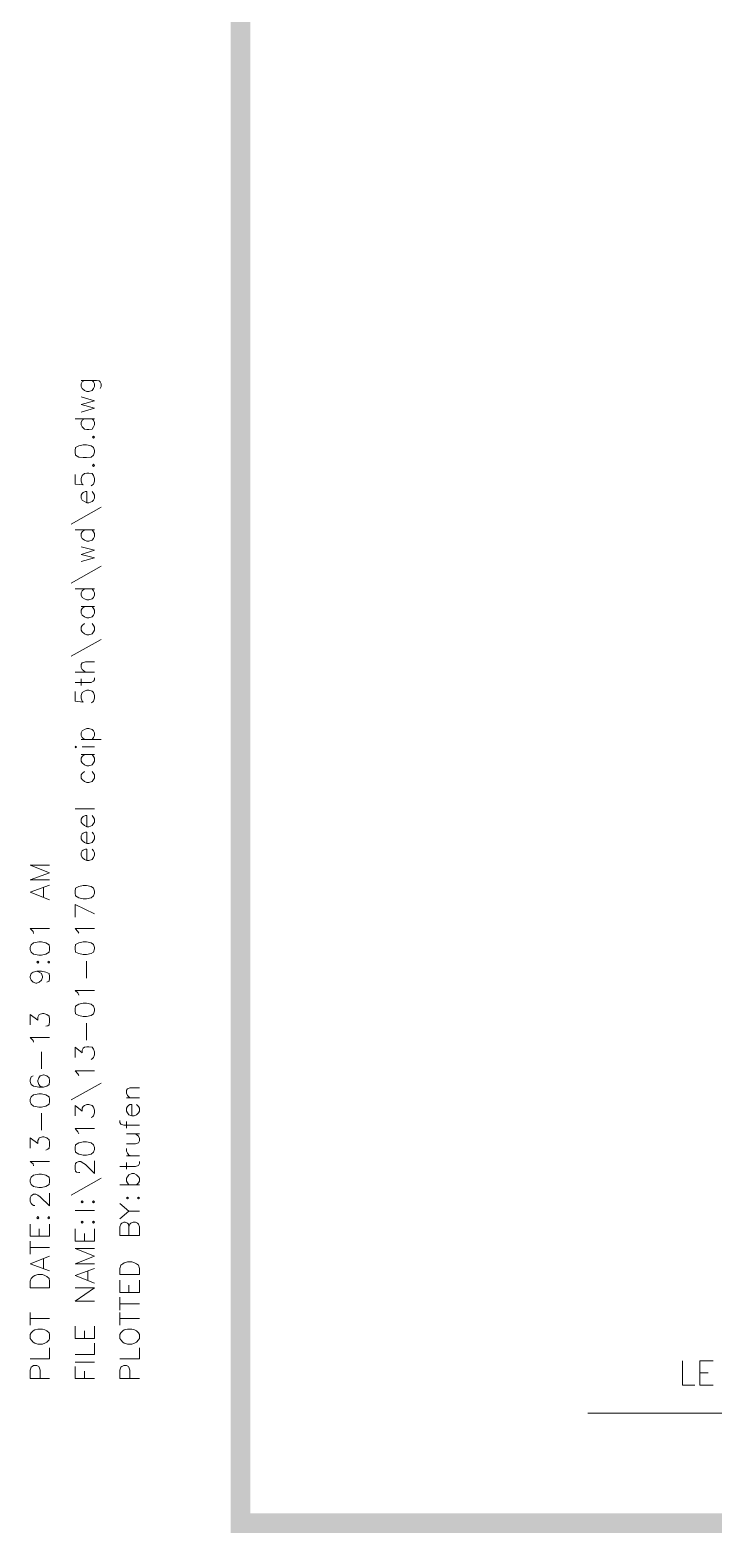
# Model space of a CAD drawing. Header units: inches. Extents: x 0.9 to 46, y 0.8 to 32.4.
# Drawn here: x 0.885 to 3.111, y 0.755 to 5.649 of the extents above; entities that cross this region are included whole.
import ezdxf

# ---------------------------------------------------------------- set-up
doc = ezdxf.new("R2010")
doc.units = ezdxf.units.IN
doc.header["$MEASUREMENT"] = 0
doc.layers.add('PDF_Geometry', color=7, linetype='Continuous')
doc.layers.add('PDF_Solid Fills', color=7, linetype='Continuous')

msp = doc.modelspace()

# ---------------------------------------------------------------- linework, layer by layer
at = {"layer": 'PDF_Geometry', "color": 9, "lineweight": 20, "true_color": 0xc0c0c0}
for points in [[(1.0517, 4.5082), (1.1016, 4.5082), (1.11, 4.5066), (1.1133, 4.5033), (1.1166, 4.4966), (1.1166, 4.4882), (1.1133, 4.4816)], [(1.0616, 4.5082), (1.055, 4.5033), (1.0517, 4.4966), (1.0517, 4.4882), (1.055, 4.4816), (1.0616, 4.4749), (1.07, 4.4716), (1.0766, 4.4716), (1.0867, 4.4749), (1.0916, 4.4816), (1.095, 4.4882), (1.095, 4.4966), (1.0916, 4.5033), (1.0867, 4.5082)], [(1.0517, 4.4049), (1.095, 4.4183), (1.0517, 4.4299), (1.095, 4.4416), (1.0517, 4.4549)], [(1.0317, 4.3833), (1.095, 4.3833)], [(1.0616, 4.3833), (1.055, 4.3783), (1.0517, 4.3716), (1.0517, 4.3633), (1.055, 4.3566), (1.0616, 4.3499), (1.07, 4.3482), (1.0766, 4.3482), (1.0867, 4.3499), (1.0916, 4.3566), (1.095, 4.3633), (1.095, 4.3716), (1.0916, 4.3783), (1.0867, 4.3833)], [(1.0317, 4.2016), (1.0317, 4.1699), (1.0583, 4.1683), (1.055, 4.1699), (1.0517, 4.1799), (1.0517, 4.1883), (1.055, 4.1982), (1.0616, 4.2049), (1.07, 4.2066), (1.0766, 4.2066), (1.0867, 4.2049), (1.0916, 4.1982), (1.095, 4.1883), (1.095, 4.1799), (1.0916, 4.1699), (1.0883, 4.1683), (1.0833, 4.1649)], [(1.07, 4.1099), (1.07, 4.1466), (1.065, 4.1466), (1.0583, 4.1432), (1.055, 4.1399), (1.0517, 4.1349), (1.0517, 4.1249), (1.055, 4.1183), (1.0616, 4.1133), (1.07, 4.1099), (1.0766, 4.1099), (1.0867, 4.1133), (1.0916, 4.1183), (1.095, 4.1249), (1.095, 4.1349), (1.0916, 4.1399), (1.0867, 4.1466)], [(1.0183, 4.0399), (1.1166, 4.0949)], [(1.0317, 4.0216), (1.095, 4.0216)], [(1.0616, 4.0216), (1.055, 4.0149), (1.0517, 4.0099), (1.0517, 3.9999), (1.055, 3.9933), (1.0616, 3.9883), (1.07, 3.9849), (1.0766, 3.9849), (1.0867, 3.9883), (1.0916, 3.9933), (1.095, 3.9999), (1.095, 4.0099), (1.0916, 4.0149), (1.0867, 4.0216)], [(1.0517, 3.9182), (1.095, 3.9299), (1.0517, 3.9416), (1.095, 3.9549), (1.0517, 3.9666)], [(1.0183, 3.8483), (1.1166, 3.9033)], [(1.0317, 3.8299), (1.095, 3.8299)], [(1.0616, 3.8299), (1.055, 3.8233), (1.0517, 3.8166), (1.0517, 3.8083), (1.055, 3.8016), (1.0616, 3.7966), (1.07, 3.7933), (1.0766, 3.7933), (1.0867, 3.7966), (1.0916, 3.8016), (1.095, 3.8083), (1.095, 3.8166), (1.0916, 3.8233), (1.0867, 3.8299)], [(1.0517, 3.7716), (1.095, 3.7716)], [(1.0616, 3.7716), (1.055, 3.7649), (1.0517, 3.7599), (1.0517, 3.7499), (1.055, 3.7433), (1.0616, 3.7383), (1.07, 3.7349), (1.0766, 3.7349), (1.0867, 3.7383), (1.0916, 3.7433), (1.095, 3.7499), (1.095, 3.7599), (1.0916, 3.7649), (1.0867, 3.7716)], [(1.0616, 3.7166), (1.055, 3.7099), (1.0517, 3.7049), (1.0517, 3.6949), (1.055, 3.6899), (1.0616, 3.6833), (1.07, 3.6799), (1.0766, 3.6799), (1.0867, 3.6833), (1.0916, 3.6899), (1.095, 3.6949), (1.095, 3.7049), (1.0916, 3.7099), (1.0867, 3.7166)], [(1.0183, 3.6099), (1.1166, 3.6649)], [(1.065, 3.5583), (1.055, 3.5666), (1.0517, 3.5733), (1.0517, 3.5833), (1.055, 3.5883), (1.065, 3.5916), (1.095, 3.5916)], [(1.0317, 3.5583), (1.095, 3.5583)], [(1.0317, 3.5249), (1.0833, 3.5249), (1.0916, 3.5283), (1.095, 3.5333), (1.095, 3.5399)], [(1.0517, 3.5149), (1.0517, 3.5366)], [(1.0317, 3.4949), (1.0317, 3.4633), (1.0583, 3.46), (1.055, 3.4633), (1.0517, 3.4733), (1.0517, 3.4816), (1.055, 3.4916), (1.0616, 3.4966), (1.07, 3.4999), (1.0766, 3.4999), (1.0867, 3.4966), (1.0916, 3.4916), (1.095, 3.4816), (1.095, 3.4733), (1.0916, 3.4633), (1.0883, 3.46), (1.0833, 3.4583)], [(1.0616, 3.3383), (1.055, 3.3449), (1.0517, 3.3516), (1.0517, 3.36), (1.055, 3.3666), (1.0616, 3.3716), (1.07, 3.375), (1.0766, 3.375), (1.0867, 3.3716), (1.0916, 3.3666), (1.095, 3.36), (1.095, 3.3516), (1.0916, 3.3449), (1.0867, 3.3383)], [(1.0517, 3.3383), (1.1166, 3.3383)], [(1.0517, 3.2899), (1.095, 3.2899)], [(1.0616, 3.2899), (1.055, 3.2833), (1.0517, 3.2783), (1.0517, 3.2683), (1.055, 3.2633), (1.0616, 3.2566), (1.07, 3.2533), (1.0766, 3.2533), (1.0867, 3.2566), (1.0916, 3.2633), (1.095, 3.2683), (1.095, 3.2783), (1.0916, 3.2833), (1.0867, 3.2899)], [(1.055, 3.3149), (1.095, 3.3149)], [(1.0616, 3.235), (1.055, 3.2283), (1.0517, 3.2233), (1.0517, 3.2133), (1.055, 3.2083), (1.0616, 3.2016), (1.07, 3.1983), (1.0766, 3.1983), (1.0867, 3.2016), (1.0916, 3.2083), (1.095, 3.2133), (1.095, 3.2233), (1.0916, 3.2283), (1.0867, 3.235)], [(1.0317, 3.1133), (1.095, 3.1133)], [(1.07, 3.0549), (1.07, 3.0916), (1.065, 3.0916), (1.0583, 3.0883), (1.055, 3.0849), (1.0517, 3.0799), (1.0517, 3.0699), (1.055, 3.0649), (1.0616, 3.0583), (1.07, 3.0549), (1.0766, 3.0549), (1.0867, 3.0583), (1.0916, 3.0649), (1.095, 3.0699), (1.095, 3.0799), (1.0916, 3.0849), (1.0867, 3.0916)], [(1.07, 2.9999), (1.07, 3.0366), (1.065, 3.0366), (1.0583, 3.0333), (1.055, 3.0316), (1.0517, 3.0249), (1.0517, 3.0149), (1.055, 3.0099), (1.0616, 3.0033), (1.07, 2.9999), (1.0766, 2.9999), (1.0867, 3.0033), (1.0916, 3.0099), (1.095, 3.0149), (1.095, 3.0249), (1.0916, 3.0316), (1.0867, 3.0366)], [(1.07, 2.9449), (1.07, 2.9816), (1.065, 2.9816), (1.0583, 2.9783), (1.055, 2.9766), (1.0517, 2.9699), (1.0517, 2.9616), (1.055, 2.9549), (1.0616, 2.9483), (1.07, 2.9449), (1.0766, 2.9449), (1.0867, 2.9483), (1.0916, 2.9549), (1.095, 2.9616), (1.095, 2.9699), (1.0916, 2.9766), (1.0867, 2.9816)], [(0.9483, 2.8816), (0.885, 2.8816), (0.9483, 2.905), (0.885, 2.9299), (0.9483, 2.9299)], [(0.9483, 2.8166), (0.885, 2.8416), (0.9483, 2.8649)], [(0.9283, 2.8266), (0.9283, 2.8566)], [(1.095, 2.7716), (1.0317, 2.8016), (1.0317, 2.76)], [(0.8966, 2.7066), (0.895, 2.7133), (0.885, 2.7233), (0.9483, 2.7233)], [(1.0433, 2.7083), (1.04, 2.7133), (1.0317, 2.7233), (1.095, 2.7233)], [(1.0683, 2.5616), (1.0683, 2.6166)], [(0.9067, 2.5849), (0.915, 2.5816), (0.9217, 2.5766), (0.925, 2.5666), (0.925, 2.5633), (0.9217, 2.5549), (0.915, 2.5483), (0.9067, 2.545), (0.9033, 2.545), (0.895, 2.5483), (0.8883, 2.5549), (0.885, 2.5633), (0.885, 2.5666), (0.8883, 2.5766), (0.895, 2.5816), (0.9067, 2.5849), (0.9217, 2.5849), (0.9367, 2.5816), (0.9467, 2.5766), (0.9483, 2.5666), (0.9483, 2.5616), (0.9467, 2.5516), (0.94, 2.5483)], [(1.0433, 2.5066), (1.04, 2.5133), (1.0317, 2.5216), (1.095, 2.5216)], [(0.885, 2.41), (0.885, 2.4433), (0.91, 2.425), (0.91, 2.435), (0.9133, 2.4416), (0.915, 2.4433), (0.925, 2.4466), (0.93, 2.4466), (0.94, 2.4433), (0.9467, 2.4383), (0.9483, 2.4283), (0.9483, 2.42), (0.9467, 2.41), (0.9433, 2.4066), (0.9367, 2.405)], [(1.0683, 2.36), (1.0683, 2.4149)], [(0.8966, 2.3533), (0.895, 2.3583), (0.885, 2.3683), (0.9483, 2.3683)], [(0.9217, 2.2666), (0.9217, 2.3216)], [(1.0317, 2.3033), (1.0317, 2.3366), (1.055, 2.3183), (1.055, 2.3266), (1.0583, 2.3333), (1.0616, 2.3366), (1.07, 2.3383), (1.0766, 2.3383), (1.0867, 2.3366), (1.0916, 2.33), (1.095, 2.3216), (1.095, 2.3116), (1.0916, 2.3033), (1.0883, 2.3), (1.0833, 2.2966)], [(1.0433, 2.245), (1.04, 2.25), (1.0317, 2.26), (1.095, 2.26)], [(0.895, 2.2433), (0.8883, 2.24), (0.885, 2.23), (0.885, 2.225), (0.8883, 2.215), (0.8966, 2.21), (0.9133, 2.2066), (0.9283, 2.2066), (0.94, 2.21), (0.9467, 2.215), (0.9483, 2.225), (0.9483, 2.2283), (0.9467, 2.2366), (0.94, 2.2433), (0.93, 2.2466), (0.9283, 2.2466), (0.9183, 2.2433), (0.9133, 2.2366), (0.91, 2.2283), (0.91, 2.225), (0.9133, 2.215), (0.9183, 2.21), (0.9283, 2.2066)], [(1.0183, 2.165), (1.1166, 2.22)], [(1.21, 2.1716), (1.2016, 2.18), (1.1983, 2.1866), (1.1983, 2.1966), (1.2016, 2.2016), (1.21, 2.205), (1.2416, 2.205)], [(1.1983, 2.1716), (1.2416, 2.1716)], [(0.9217, 2.0666), (0.9217, 2.1216)], [(1.0317, 2.1133), (1.0317, 2.1466), (1.055, 2.1283), (1.055, 2.1383), (1.0583, 2.1433), (1.0616, 2.1466), (1.07, 2.15), (1.0766, 2.15), (1.0867, 2.1466), (1.0916, 2.1416), (1.095, 2.1316), (1.095, 2.1233), (1.0916, 2.1133), (1.0883, 2.11), (1.0833, 2.1083)], [(1.2166, 2.1133), (1.2166, 2.15), (1.21, 2.15), (1.205, 2.1466), (1.2016, 2.1433), (1.1983, 2.1383), (1.1983, 2.1283), (1.2016, 2.1233), (1.2066, 2.1166), (1.2166, 2.1133), (1.2233, 2.1133), (1.2316, 2.1166), (1.2383, 2.1233), (1.2416, 2.1283), (1.2416, 2.1383), (1.2383, 2.1433), (1.2316, 2.15)], [(1.0433, 2.055), (1.04, 2.0616), (1.0317, 2.0716), (1.095, 2.0716)], [(1.1766, 2.0983), (1.1766, 2.0916), (1.18, 2.0866), (1.19, 2.0833), (1.2416, 2.0833)], [(1.1983, 2.0733), (1.1983, 2.095)], [(0.885, 2.0083), (0.885, 2.0416), (0.91, 2.0233), (0.91, 2.0333), (0.9133, 2.0383), (0.915, 2.0416), (0.925, 2.045), (0.93, 2.045), (0.94, 2.0416), (0.9467, 2.035), (0.9483, 2.0266), (0.9483, 2.0166), (0.9467, 2.0083), (0.9433, 2.005), (0.9367, 2.0016)], [(1.1983, 2.0216), (1.2283, 2.0216), (1.2383, 2.025), (1.2416, 2.0316), (1.2416, 2.04), (1.2383, 2.0466), (1.2283, 2.055)], [(1.1983, 2.055), (1.2416, 2.055)], [(1.2166, 1.9833), (1.2066, 1.985), (1.2016, 1.9916), (1.1983, 1.9983), (1.1983, 2.0066)], [(0.8966, 1.95), (0.895, 1.9566), (0.885, 1.965), (0.9483, 1.965)], [(1.0466, 1.9283), (1.0433, 1.9283), (1.0366, 1.93), (1.0333, 1.9333), (1.0317, 1.94), (1.0317, 1.9516), (1.0333, 1.9583), (1.0366, 1.9616), (1.0433, 1.965), (1.05, 1.965), (1.055, 1.9616), (1.065, 1.955), (1.095, 1.925), (1.095, 1.9666)], [(1.1766, 1.9483), (1.2283, 1.9483), (1.2383, 1.9516), (1.2416, 1.9583), (1.2416, 1.965)], [(1.1983, 1.9833), (1.2416, 1.9833)], [(1.1983, 1.94), (1.1983, 1.9616)], [(1.0183, 1.855), (1.1166, 1.91)], [(1.2066, 1.8883), (1.2016, 1.895), (1.1983, 1.9), (1.1983, 1.91), (1.2016, 1.915), (1.2066, 1.9216), (1.2166, 1.925), (1.2233, 1.925), (1.2316, 1.9216), (1.2383, 1.915), (1.2416, 1.91), (1.2416, 1.9), (1.2383, 1.895), (1.2316, 1.8883)], [(0.9, 1.8216), (0.8966, 1.8216), (0.8917, 1.825), (0.8883, 1.8283), (0.885, 1.835), (0.885, 1.8466), (0.8883, 1.8533), (0.8917, 1.855), (0.8966, 1.8583), (0.9033, 1.8583), (0.91, 1.855), (0.9183, 1.85), (0.9483, 1.82), (0.9483, 1.8616)], [(1.1766, 1.8883), (1.2416, 1.8883)], [(1.1766, 1.8283), (1.2066, 1.8033)], [(1.0317, 1.805), (1.095, 1.805)], [(1.1766, 1.7783), (1.2066, 1.8033), (1.2416, 1.8033)], [(1.2066, 1.7516), (1.21, 1.76), (1.2133, 1.7633), (1.22, 1.7666), (1.2283, 1.7666), (1.235, 1.7633), (1.2383, 1.76), (1.2416, 1.7516), (1.2416, 1.7233), (1.1766, 1.7233), (1.1766, 1.7516), (1.18, 1.76), (1.1833, 1.7633), (1.19, 1.7666), (1.195, 1.7666), (1.2016, 1.7633), (1.205, 1.76), (1.2066, 1.7516), (1.2066, 1.7233)], [(0.9483, 1.76), (0.9483, 1.7216), (0.885, 1.7216), (0.885, 1.76)], [(0.915, 1.7216), (0.915, 1.745)], [(1.095, 1.745), (1.095, 1.705), (1.0317, 1.705), (1.0317, 1.745)], [(1.0616, 1.705), (1.0616, 1.73)], [(0.885, 1.6633), (0.885, 1.705)], [(0.885, 1.685), (0.9483, 1.685)], [(1.095, 1.6316), (1.0317, 1.6316), (1.095, 1.6566), (1.0317, 1.6816), (1.095, 1.6816)], [(0.9483, 1.6083), (0.885, 1.6316), (0.9483, 1.6566)], [(0.9283, 1.6166), (0.9283, 1.6483)], [(1.095, 1.5683), (1.0317, 1.5933), (1.095, 1.6166)], [(1.0733, 1.5783), (1.0733, 1.6083)], [(1.2416, 1.5783), (1.2416, 1.5383), (1.1766, 1.5383), (1.1766, 1.5783)], [(1.095, 1.51), (1.0317, 1.51), (1.095, 1.5533), (1.0317, 1.5533)], [(1.1766, 1.48), (1.1766, 1.5233)], [(1.2066, 1.5383), (1.2066, 1.5616)], [(0.885, 1.4316), (0.885, 1.4733)], [(1.1766, 1.5016), (1.2416, 1.5016)], [(1.1766, 1.4316), (1.1766, 1.4733)], [(0.885, 1.4533), (0.9483, 1.4533)], [(1.095, 1.4283), (1.095, 1.3883), (1.0317, 1.3883), (1.0317, 1.4283)], [(1.1766, 1.4533), (1.2416, 1.4533)], [(1.0317, 1.3366), (1.095, 1.3366), (1.095, 1.3733)], [(1.0616, 1.3883), (1.0616, 1.4133)], [(0.885, 1.3216), (0.9483, 1.3216), (0.9483, 1.3583)], [(1.1766, 1.3216), (1.2416, 1.3216), (1.2416, 1.3583)], [(0.9483, 1.2583), (0.885, 1.2583), (0.885, 1.285), (0.8883, 1.295), (0.8917, 1.2966), (0.8966, 1.3), (0.9067, 1.3), (0.9133, 1.2966), (0.915, 1.295), (0.9183, 1.285), (0.9183, 1.2583)], [(1.0317, 1.3116), (1.095, 1.3116)], [(1.095, 1.2583), (1.0317, 1.2583), (1.0317, 1.2966)], [(1.0616, 1.2583), (1.0616, 1.2816)], [(1.2416, 1.2583), (1.1766, 1.2583), (1.1766, 1.285), (1.18, 1.295), (1.1833, 1.2966), (1.19, 1.3), (1.1983, 1.3), (1.205, 1.2966), (1.2066, 1.295), (1.21, 1.285), (1.21, 1.2583)]]:
    msp.add_lwpolyline(points, dxfattribs=at)
for points in [[(1.0883, 4.3233), (1.0916, 4.3199), (1.095, 4.3233), (1.0916, 4.3266)], [(1.0317, 4.2749), (1.0333, 4.2649), (1.0433, 4.2583), (1.0583, 4.2566), (1.0683, 4.2566), (1.0833, 4.2583), (1.0916, 4.2649), (1.095, 4.2749), (1.095, 4.2799), (1.0916, 4.2899), (1.0833, 4.2949), (1.0683, 4.2983), (1.0583, 4.2983), (1.0433, 4.2949), (1.0333, 4.2899), (1.0317, 4.2799)], [(1.0883, 4.2316), (1.0916, 4.2282), (1.095, 4.2316), (1.0916, 4.2349)], [(1.0333, 3.3116), (1.0366, 3.3149), (1.0333, 3.3166), (1.0317, 3.3149)], [(1.0317, 2.8383), (1.0333, 2.8299), (1.0433, 2.8233), (1.0583, 2.82), (1.0683, 2.82), (1.0833, 2.8233), (1.0916, 2.8299), (1.095, 2.8383), (1.095, 2.8449), (1.0916, 2.855), (1.0833, 2.8599), (1.0683, 2.8633), (1.0583, 2.8633), (1.0433, 2.8599), (1.0333, 2.855), (1.0317, 2.8449)], [(0.885, 2.655), (0.8883, 2.6466), (0.8966, 2.6399), (0.9133, 2.6366), (0.9217, 2.6366), (0.9367, 2.6399), (0.9467, 2.6466), (0.9483, 2.655), (0.9483, 2.6616), (0.9467, 2.6699), (0.9367, 2.6766), (0.9217, 2.68), (0.9133, 2.68), (0.8966, 2.6766), (0.8883, 2.6699), (0.885, 2.6616)], [(1.0317, 2.6566), (1.0333, 2.6466), (1.0433, 2.6416), (1.0583, 2.6383), (1.0683, 2.6383), (1.0833, 2.6416), (1.0916, 2.6466), (1.095, 2.6566), (1.095, 2.6616), (1.0916, 2.6716), (1.0833, 2.6766), (1.0683, 2.68), (1.0583, 2.68), (1.0433, 2.6766), (1.0333, 2.6716), (1.0317, 2.6616)], [(0.9067, 2.6133), (0.91, 2.61), (0.9133, 2.6133), (0.91, 2.6166)], [(0.9433, 2.6133), (0.9467, 2.61), (0.9483, 2.6133), (0.9467, 2.6166)], [(1.0317, 2.455), (1.0333, 2.445), (1.0433, 2.44), (1.0583, 2.4366), (1.0683, 2.4366), (1.0833, 2.44), (1.0916, 2.445), (1.095, 2.455), (1.095, 2.4616), (1.0916, 2.47), (1.0833, 2.4766), (1.0683, 2.48), (1.0583, 2.48), (1.0433, 2.4766), (1.0333, 2.47), (1.0317, 2.4616)], [(0.885, 2.16), (0.8883, 2.1516), (0.8966, 2.145), (0.9133, 2.1416), (0.9217, 2.1416), (0.9367, 2.145), (0.9467, 2.1516), (0.9483, 2.16), (0.9483, 2.1666), (0.9467, 2.175), (0.9367, 2.1816), (0.9217, 2.185), (0.9133, 2.185), (0.8966, 2.1816), (0.8883, 2.175), (0.885, 2.1666)], [(1.0317, 2.0033), (1.0333, 1.995), (1.0433, 1.9883), (1.0583, 1.985), (1.0683, 1.985), (1.0833, 1.9883), (1.0916, 1.995), (1.095, 2.0033), (1.095, 2.01), (1.0916, 2.0183), (1.0833, 2.025), (1.0683, 2.0283), (1.0583, 2.0283), (1.0433, 2.025), (1.0333, 2.0183), (1.0317, 2.01)], [(0.885, 1.8983), (0.8883, 1.89), (0.8966, 1.8833), (0.9133, 1.88), (0.9217, 1.88), (0.9367, 1.8833), (0.9467, 1.89), (0.9483, 1.8983), (0.9483, 1.905), (0.9467, 1.9133), (0.9367, 1.92), (0.9217, 1.9233), (0.9133, 1.9233), (0.8966, 1.92), (0.8883, 1.9133), (0.885, 1.905)], [(1.0517, 1.8333), (1.055, 1.83), (1.0583, 1.8333), (1.055, 1.8366)], [(1.0883, 1.8333), (1.0916, 1.83), (1.095, 1.8333), (1.0916, 1.8366)], [(1.1983, 1.845), (1.2016, 1.8433), (1.205, 1.845), (1.2016, 1.8483)], [(1.235, 1.845), (1.2383, 1.8433), (1.2416, 1.845), (1.2383, 1.8483)], [(0.9067, 1.7816), (0.91, 1.7783), (0.9133, 1.7816), (0.91, 1.785)], [(0.9433, 1.7816), (0.9467, 1.7783), (0.9483, 1.7816), (0.9467, 1.785)], [(1.0517, 1.7666), (1.055, 1.7633), (1.0583, 1.7666), (1.055, 1.77)], [(1.0883, 1.7666), (1.0916, 1.7633), (1.095, 1.7666), (1.0916, 1.77)], [(1.2416, 1.5966), (1.1766, 1.5966), (1.1766, 1.6166), (1.18, 1.6266), (1.1866, 1.6316), (1.1917, 1.635), (1.2016, 1.6383), (1.2166, 1.6383), (1.225, 1.635), (1.2316, 1.6316), (1.2383, 1.6266), (1.2416, 1.6166)], [(0.9483, 1.5533), (0.885, 1.5533), (0.885, 1.575), (0.8883, 1.5833), (0.895, 1.59), (0.9, 1.5933), (0.91, 1.5966), (0.925, 1.5966), (0.9333, 1.5933), (0.94, 1.59), (0.9467, 1.5833), (0.9483, 1.575)], [(0.885, 1.3883), (0.8883, 1.3833), (0.895, 1.3766), (0.9, 1.3733), (0.91, 1.37), (0.925, 1.37), (0.9333, 1.3733), (0.94, 1.3766), (0.9467, 1.3833), (0.9483, 1.3883), (0.9483, 1.4016), (0.9467, 1.4066), (0.94, 1.4133), (0.9333, 1.4166), (0.925, 1.4183), (0.91, 1.4183), (0.9, 1.4166), (0.895, 1.4133), (0.8883, 1.4066), (0.885, 1.4016)], [(1.1766, 1.3883), (1.18, 1.3833), (1.1866, 1.3766), (1.1917, 1.3733), (1.2016, 1.37), (1.2166, 1.37), (1.225, 1.3733), (1.2316, 1.3766), (1.2383, 1.3833), (1.2416, 1.3883), (1.2416, 1.4016), (1.2383, 1.4066), (1.2316, 1.4133), (1.225, 1.4166), (1.2166, 1.4183), (1.2016, 1.4183), (1.1917, 1.4166), (1.1866, 1.4133), (1.18, 1.4066), (1.1766, 1.4016)]]:
    msp.add_lwpolyline(points, close=True, dxfattribs=at)
at = {"layer": 'PDF_Geometry', "color": 8, "lineweight": 20, "true_color": 0x808080}
for points in [[(3.0083, 1.315), (3.0083, 1.2366), (3.0483, 1.2366)], [(3.1083, 1.2366), (3.0649, 1.2366), (3.0649, 1.315), (3.1083, 1.315)], [(3.0649, 1.2766), (3.0916, 1.2766)], [(41.7374, 1.145), (2.7, 1.145)]]:
    msp.add_lwpolyline(points, dxfattribs=at)
at = {"layer": 'PDF_Solid Fills', "lineweight": 9, "transparency": 33554559}
for points in [[(1.5383, 0.755), (1.6016, 0.8183), (1.5383, 32.3527)], [(1.6016, 0.8183), (1.5383, 32.3527), (1.6016, 32.2895)], [(41.6609, 0.755), (41.6609, 0.8183), (1.5383, 0.755)], [(41.6609, 0.8183), (1.5383, 0.755), (1.6016, 0.8183)]]:
    msp.add_solid(points, dxfattribs=at)

doc.saveas('drawing.dxf')
